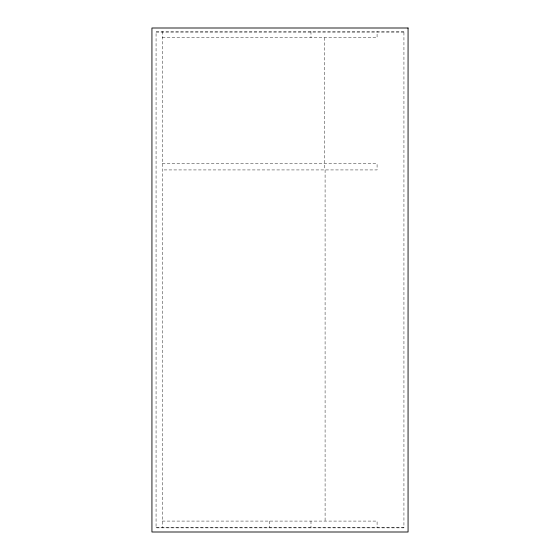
<?xml version="1.0" encoding="UTF-8"?>
<svg xmlns="http://www.w3.org/2000/svg" width="560" height="560" viewBox="0 0 560 560"><rect width="100%" height="100%" fill="white"/><g stroke="black" fill="none" stroke-linecap="round" stroke-linejoin="round"><path stroke-width="0.42" stroke-dasharray="2.8 2.1" d="M156.065 32.13L403.935 32.13M162.26 37.737L377.083 37.737L377.083 31.535M162.26 163.737L377.083 163.737L377.083 169.932L162.26 169.932M162.26 521.08L377.083 521.08L377.083 527.275M156.065 527.275L403.935 527.275M325.087 169.932L325.087 521.08M324.513 37.737L324.513 169.932M310.982 31.535L310.982 37.737M310.982 521.08L310.982 527.275M269.675 521.08L269.675 527.275M162.26 31.535L162.26 527.275M403.935 31.535L156.065 31.535L156.065 527.87L403.935 527.87L403.935 31.535"/><path stroke-width="0.84" d="M408.065 28L151.935 28L151.935 532L408.065 532L408.065 28"/></g></svg>
